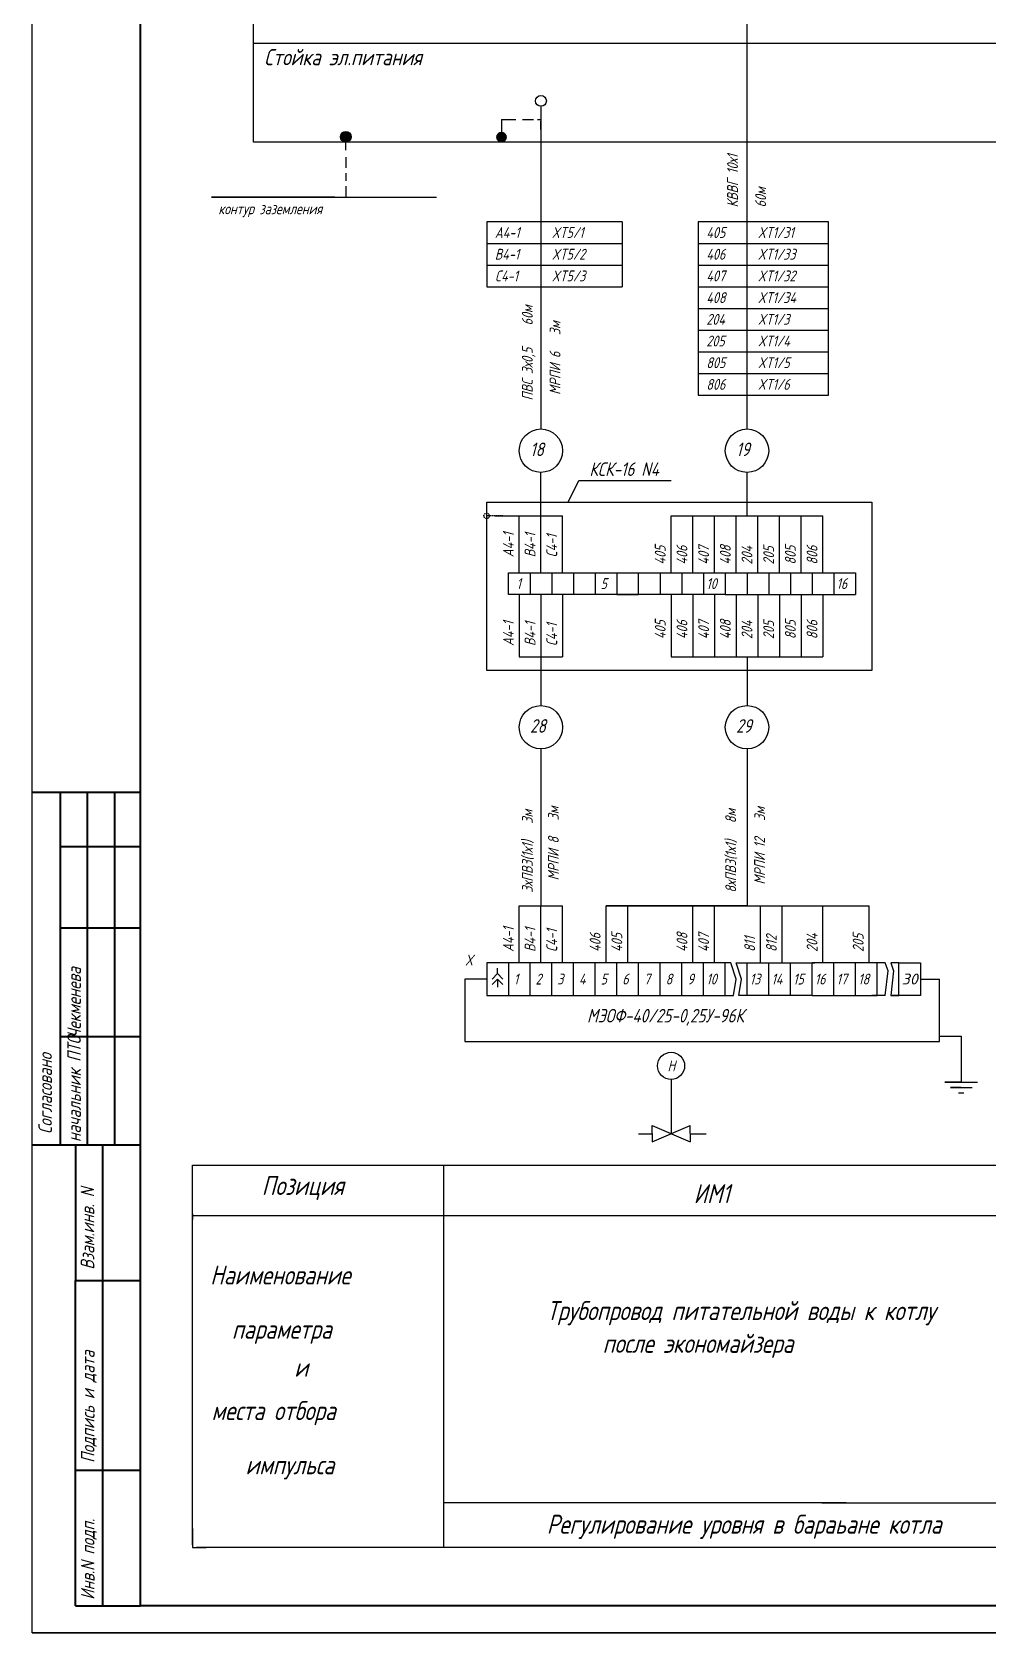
# Model space of a CAD drawing. Header units: millimetres. Extents: x 1944 to 2787, y -2 to 592.
# Drawn here: x 1943.7 to 2119.9, y -1.5 to 293.7 of the extents above; entities that cross this region are included whole.
import ezdxf
from ezdxf.enums import TextEntityAlignment as Align

# ---------------------------------------------------------------- set-up
doc = ezdxf.new("R2010")
doc.units = ezdxf.units.MM
doc.linetypes.add('HIDDEN', pattern=[0.375, 0.25, -0.125])
doc.layers.add('MAIN', color=7, linetype='Continuous', lineweight=50)
doc.layers.add('Основной', color=7, linetype='Continuous', lineweight=50)
doc.styles.get("Standard").update_dxf_attribs({"font": '', "oblique": 15})
doc.styles.get('Standard').set_extended_font_data('GOST type A')

msp = doc.modelspace()

# ---------------------------------------------------------------- hatches: boundary and pattern name
at = {"layer": 'MAIN', "linetype": 'Continuous', "lineweight": -3}
for points in [[(2000.53, 274.35, 1), (2002.53, 274.35, 1)], [(2029.24, 274.29, -1), (2031.24, 274.29, -1)]]:
    msp.add_hatch(color=7, dxfattribs=at).paths.add_polyline_path(points)

# ---------------------------------------------------------------- linework, layer by layer
at = {"color": 7, "linetype": 'Continuous'}
for p, q in [((1943.68, -1.5), (1943.68, 592.25)), ((1984.53, 291.58), (1984.53, 309.83)), ((2075.51, 220.48), (2075.51, 301.23)), ((2578.26, 291.58), (1984.53, 291.58)), ((1984.53, 273.33), (1984.53, 291.58)), ((2037.51, 279.97), (2037.51, 255.2)), ((2037.51, 275.71), (2037.51, 277.21)), ((2578.26, 273.33), (1984.53, 273.33)), ((2001.53, 270.62), (2001.53, 268.62)), ((2001.53, 267.62), (2001.53, 266.25)), ((1999.53, 263.25), (1976.78, 263.25)), ((1976.78, 263.25), (2018.28, 263.25)), ((2001.53, 265.25), (2001.53, 263.25)), ((2027.51, 258.7), (2027.51, 254.7)), ((2037.51, 258.7), (2027.51, 258.7)), ((2027.51, 258.7), (2027.51, 246.7)), ((2037.51, 259.2), (2037.51, 259.2)), ((2052.51, 258.7), (2037.51, 258.7)), ((2052.51, 258.7), (2052.51, 246.7)), ((2075.51, 258.7), (2066.51, 258.7)), ((2066.51, 258.7), (2066.51, 226.7)), ((2066.51, 258.7), (2066.51, 254.7)), ((2075.51, 259.2), (2075.51, 259.2)), ((2090.51, 258.7), (2075.51, 258.7)), ((2090.51, 226.7), (2090.51, 258.7)), ((2027.51, 254.7), (2052.51, 254.7)), ((2037.51, 256.2), (2037.51, 220.48)), ((2066.51, 254.7), (2090.51, 254.7)), ((2027.51, 250.7), (2052.51, 250.7)), ((2066.51, 250.7), (2090.51, 250.7)), ((2027.51, 246.7), (2052.51, 246.7)), ((2066.51, 246.7), (2090.51, 246.7)), ((2066.51, 242.7), (2090.51, 242.7)), ((2066.51, 238.7), (2090.51, 238.7)), ((2066.51, 234.7), (2090.51, 234.7)), ((2066.51, 230.7), (2090.51, 230.7)), ((2066.51, 226.7), (2090.51, 226.7)), ((2037.51, 207.48), (2037.51, 212.48)), ((2037.51, 204.48), (2037.51, 210.48)), ((2042.51, 206.98), (2044.51, 210.98)), ((2044.51, 210.98), (2061.53, 210.98)), ((2075.51, 209.48), (2075.51, 212.48)), ((2075.51, 204.48), (2075.51, 210.98)), ((2027.51, 206.98), (2098.51, 206.98)), ((2027.51, 175.98), (2027.51, 206.98)), ((2081.01, 206.98), (2098.51, 206.98)), ((2098.51, 206.98), (2098.51, 175.98)), ((2029.01, 204.48), (2035.51, 204.48)), ((2033.51, 204.48), (2041.51, 204.48)), ((2033.51, 193.98), (2033.51, 204.48)), ((2037.51, 193.98), (2037.51, 204.48)), ((2041.51, 193.98), (2041.51, 204.48)), ((2061.51, 204.48), (2089.51, 204.48)), ((2061.51, 193.98), (2061.51, 204.48)), ((2065.51, 193.98), (2065.51, 204.48)), ((2069.51, 193.98), (2069.51, 204.48)), ((2073.51, 193.98), (2073.51, 204.48)), ((2077.51, 193.98), (2077.51, 204.48)), ((2081.51, 193.98), (2081.51, 204.48)), ((2085.51, 193.98), (2085.51, 204.48)), ((2089.51, 193.98), (2089.51, 204.48)), ((2031.51, 193.98), (2071.51, 193.98)), ((2031.51, 189.98), (2031.51, 193.98)), ((2035.51, 193.98), (2035.51, 189.98)), ((2039.51, 193.98), (2039.51, 189.98)), ((2043.51, 193.98), (2043.51, 189.98)), ((2047.51, 193.98), (2047.51, 189.98)), ((2051.51, 193.98), (2051.51, 189.98)), ((2055.51, 189.98), (2055.51, 193.98)), ((2059.51, 193.98), (2059.51, 189.98)), ((2063.51, 193.98), (2063.51, 189.98)), ((2067.51, 193.98), (2067.51, 189.98)), ((2071.51, 193.98), (2071.51, 189.98)), ((2071.51, 193.98), (2071.51, 189.98)), ((2071.51, 193.98), (2095.51, 193.98)), ((2075.51, 193.98), (2075.51, 189.98)), ((2079.51, 193.98), (2079.51, 189.98)), ((2079.51, 193.98), (2079.51, 189.98)), ((2083.51, 193.98), (2083.51, 189.98)), ((2087.51, 193.98), (2087.51, 189.98)), ((2087.51, 193.98), (2087.51, 189.98)), ((2091.51, 193.98), (2091.51, 189.98)), ((2095.51, 193.98), (2095.51, 189.98)), ((2071.51, 189.98), (2031.51, 189.98)), ((2033.51, 189.98), (2033.51, 178.48)), ((2037.51, 189.98), (2037.51, 178.48)), ((2041.51, 189.98), (2041.51, 178.48)), ((2051.51, 189.98), (2055.51, 189.98)), ((2055.51, 189.98), (2055.51, 189.98)), ((2061.51, 189.98), (2061.51, 178.48)), ((2065.51, 189.98), (2065.51, 178.48)), ((2069.51, 189.98), (2069.51, 178.48)), ((2071.51, 189.98), (2095.51, 189.98)), ((2073.51, 189.98), (2073.51, 178.48)), ((2077.51, 189.98), (2077.51, 178.48)), ((2081.51, 189.98), (2081.51, 178.48)), ((2085.51, 189.98), (2085.51, 178.48)), ((2089.51, 189.98), (2089.51, 178.48)), ((2033.51, 178.48), (2041.51, 178.48)), ((2037.51, 178.48), (2037.51, 169.48)), ((2061.51, 178.48), (2089.51, 178.48)), ((2075.51, 178.48), (2075.51, 169.48)), ((2098.51, 175.98), (2027.51, 175.98)), ((2037.51, 161.48), (2037.51, 132.56)), ((2075.51, 161.48), (2075.51, 132.56)), ((2033.51, 132.56), (2041.51, 132.56)), ((2033.51, 122.06), (2033.51, 132.56)), ((2037.51, 122.06), (2037.51, 132.56)), ((2041.51, 122.06), (2041.51, 132.56)), ((2049.51, 132.56), (2098.01, 132.56)), ((2075.51, 132.56), (2049.51, 132.56)), ((2049.51, 122.06), (2049.51, 132.56)), ((2053.51, 122.06), (2053.51, 132.56)), ((2065.51, 122.06), (2065.51, 132.56)), ((2069.51, 122.06), (2069.51, 132.56)), ((2078.01, 122.06), (2078.01, 132.56)), ((2082.01, 122.06), (2082.01, 132.56)), ((2089.51, 122.06), (2089.51, 132.56)), ((2098.01, 122.06), (2098.01, 132.56)), ((2031.51, 122.06), (2027.51, 122.06)), ((2027.51, 122.06), (2027.51, 116.06)), ((2029.51, 120.06), (2029.51, 121.06)), ((2031.51, 122.06), (2031.51, 116.06)), ((2072.51, 122.06), (2031.51, 122.06)), ((2035.51, 116.06), (2035.51, 122.06)), ((2039.51, 116.06), (2039.51, 122.06)), ((2043.51, 116.06), (2043.51, 122.06)), ((2047.51, 116.06), (2047.51, 122.06)), ((2051.51, 116.06), (2051.51, 122.06)), ((2055.51, 116.06), (2055.51, 122.06)), ((2059.51, 116.06), (2059.51, 122.06)), ((2063.51, 116.06), (2063.51, 122.06)), ((2067.51, 116.06), (2067.51, 122.06)), ((2071.51, 116.06), (2071.51, 122.06)), ((2073.51, 119.06), (2072.51, 122.06)), ((2074.51, 119.06), (2073.51, 122.06)), ((2073.51, 122.06), (2088.01, 122.06)), ((2075.51, 116.06), (2075.51, 122.06)), ((2079.51, 116.06), (2079.51, 122.06)), ((2083.51, 116.06), (2083.51, 122.06)), ((2094.01, 122.06), (2087.51, 122.06)), ((2087.51, 116.06), (2087.51, 122.06)), ((2091.51, 116.06), (2091.51, 122.06)), ((2099.51, 122.06), (2093.01, 122.06)), ((2095.51, 116.06), (2095.51, 122.06)), ((2099.51, 116.06), (2099.51, 122.06)), ((2101.01, 122.06), (2099.51, 122.06)), ((2101.51, 120.56), (2101.01, 122.06)), ((2102.01, 122.06), (2102.51, 120.56)), ((2103.51, 122.06), (2102.01, 122.06)), ((2103.51, 116.06), (2103.51, 122.06)), ((2103.51, 122.06), (2107.51, 122.06)), ((2107.51, 122.06), (2107.51, 116.06)), ((2023.51, 119.06), (2023.51, 107.56)), ((2027.51, 119.06), (2023.51, 119.06)), ((2028.51, 119.06), (2029.51, 120.06)), ((2028.51, 118.06), (2029.51, 119.06)), ((2029.51, 120.06), (2030.51, 119.06)), ((2029.51, 119.06), (2030.51, 118.06)), ((2029.51, 119.06), (2029.51, 117.56)), ((2073.01, 116.06), (2073.51, 119.06)), ((2074.01, 116.06), (2074.51, 119.06)), ((2101.01, 116.06), (2101.51, 120.56)), ((2102.51, 120.56), (2102.01, 116.06)), ((2107.51, 119.06), (2111.01, 119.06)), ((2111.01, 107.56), (2111.01, 119.06)), ((2027.51, 116.06), (2031.51, 116.06)), ((2031.51, 116.06), (2073.01, 116.06)), ((2031.51, 116.06), (2035.51, 116.06)), ((2074.51, 116.06), (2074.01, 116.06)), ((2087.51, 116.06), (2074.51, 116.06)), ((2087.51, 116.06), (2094.01, 116.06)), ((2091.51, 116.06), (2091.51, 116.06)), ((2091.51, 116.06), (2095.51, 116.06)), ((2095.51, 116.06), (2099.51, 116.06)), ((2101.01, 116.06), (2098.51, 116.06)), ((2102.01, 116.06), (2103.51, 116.06)), ((2107.51, 116.06), (2102.01, 116.06)), ((2023.51, 107.56), (2111.01, 107.56)), ((2111.01, 108.56), (2115.01, 108.56)), ((2115.01, 108.56), (2115.01, 107.06)), ((2115.01, 107.56), (2115.01, 100.06)), ((2061.51, 100.56), (2061.51, 90.56)), ((2115.01, 100.06), (2112.01, 100.06)), ((2112.01, 100.06), (2118.01, 100.06)), ((2115.01, 100.06), (2113.01, 100.06)), ((2113.01, 100.06), (2117.01, 100.06)), ((2115.01, 99.06), (2113.01, 99.06)), ((2113.01, 99.06), (2117.01, 99.06)), ((2113.51, 100.06), (2116.51, 100.06)), ((2114.01, 99.06), (2116.01, 99.06)), ((2114.51, 98.06), (2115.51, 98.06)), ((2058.01, 90.56), (2058.01, 92.06)), ((2058.01, 92.06), (2065.01, 89.06)), ((2058.01, 89.06), (2065.01, 92.06)), ((2065.01, 90.56), (2065.01, 92.06)), ((2058.01, 90.45), (2055.51, 90.45)), ((2058.01, 90.56), (2058.01, 89.06)), ((2065.01, 90.56), (2065.01, 89.06)), ((2068.01, 90.45), (2065.01, 90.45)), ((1973.28, 84.75), (2507.21, 84.75)), ((1973.28, 74.75), (1973.28, 84.75)), ((2015.77, 84.75), (2566.69, 84.75)), ((2019.53, 84.75), (2019.53, 14.25)), ((2019.53, 84.75), (2019.53, 49.72)), ((2078.78, 84.75), (2507.21, 84.75)), ((1973.28, 75.75), (1973.28, 74.75)), ((1973.28, 74.75), (1973.28, 75.75)), ((1973.28, 75.5), (2477.26, 75.5)), ((1973.28, 14.75), (1973.28, 74.75)), ((2015.28, 75.5), (2477.26, 75.5)), ((2093.78, 22.5), (2019.53, 22.5)), ((2089.28, 22.5), (2477.26, 22.5)), ((1973.28, 17.75), (1973.28, 14.25)), ((1973.28, 14.25), (1975.78, 14.25)), ((2507.21, 14.25), (1974.03, 14.25)), ((2566.69, 14.25), (2016.52, 14.25)), ((2786.79, -1.5), (1943.68, -1.5))]:
    msp.add_line(p, q, dxfattribs=at)
at = {"color": 7, "linetype": 'Continuous', "lineweight": 40}
for p, q in [((1963.68, 3.5), (1963.68, 587.25)), ((2781.79, 3.5), (1963.68, 3.5))]:
    msp.add_line(p, q, dxfattribs=at)
at = {"color": 7, "linetype": 'HIDDEN'}
msp.add_line((2030.51, 204.48), (2027.51, 204.48), dxfattribs=at)
at = {"color": 7}
for p, q in [((2520.36, 3.5), (1962.28, 3.5)), ((2274.28, -1.5), (1943.68, -1.5))]:
    msp.add_line(p, q, dxfattribs=at)
at = {"color": 7, "linetype": 'Continuous'}
for centre, radius in [((2037.51, 280.97), 1), ((2037.51, 216.48), 4), ((2075.51, 216.48), 4), ((2037.51, 165.48), 4), ((2075.51, 165.48), 4), ((2061.51, 103.06), 2.5)]:
    msp.add_circle(centre, radius, dxfattribs=at)
at = {"color": 7, "linetype": 'HIDDEN'}
msp.add_circle((2027.51, 204.48), 0.5, dxfattribs=at)
at = {"layer": 'MAIN', "color": 7, "linetype": 'Continuous', "lineweight": -3}
for p, q in [((2030.24, 277.56), (2030.24, 273.35)), ((2030.24, 277.56), (2032.87, 277.56)), ((2034.09, 277.56), (2036.13, 277.56)), ((2036.85, 277.56), (2037.54, 277.56)), ((2001.53, 271.87), (2001.53, 273.41))]:
    msp.add_line(p, q, dxfattribs=at)
at = {"layer": 'MAIN', "color": 7, "linetype": 'Continuous', "lineweight": 40}
for p, q in [((1943.67, 153.5), (1963.67, 153.5)), ((1948.87, 153.5), (1948.87, 88.5)), ((1953.87, 153.5), (1953.87, 88.5)), ((1958.87, 153.5), (1958.87, 88.5)), ((1948.87, 143.5), (1963.67, 143.5)), ((1948.87, 128.5), (1963.67, 128.5)), ((1948.87, 108.5), (1963.67, 108.5)), ((1943.67, 88.5), (1963.67, 88.5)), ((1951.67, 88.49), (1951.67, 63.49)), ((1956.67, 88.49), (1956.67, 3.49)), ((1951.67, 3.49), (1951.67, 63.49)), ((1951.67, 63.49), (1963.67, 63.49)), ((1951.67, 28.49), (1963.67, 28.49)), ((1951.67, 3.49), (1963.67, 3.49))]:
    msp.add_line(p, q, dxfattribs=at)
at = {"layer": 'MAIN', "color": 7, "linetype": 'Continuous', "lineweight": -3}
msp.add_circle((2001.53, 274.35), 1, dxfattribs=at)
at = {"layer": 'Основной', "color": 0, "lineweight": -3}
msp.add_line((1943.68, -1.5), (2786.79, -1.5), dxfattribs=at)

# ---------------------------------------------------------------- texts
at = {"color": 7, "linetype": 'Continuous', "oblique": 15}
for s, height, p in [('Стойка эл.питания', 3, (1986.48, 287.54)), ('контур заземления', 2, (1978.03, 260.07)), ('A4-1', 2, (2029.01, 255.7)), ('XT5/1', 2, (2039.51, 255.7)), ('405', 2, (2068.01, 255.7)), ('XT1/31', 2, (2077.51, 255.7)), ('B4-1', 2, (2029.01, 251.7)), ('XT5/2', 2, (2039.51, 251.7)), ('406', 2, (2068.01, 251.7)), ('XT1/33', 2, (2077.51, 251.7)), ('C4-1', 2, (2029.01, 247.7)), ('XT5/3', 2, (2039.51, 247.7)), ('407', 2, (2068.01, 247.7)), ('XT1/32', 2, (2077.51, 247.7)), ('408', 2, (2068.01, 243.7)), ('XT1/34', 2, (2077.51, 243.7)), ('204', 2, (2068.01, 239.7)), ('XT1/3', 2, (2077.51, 239.7)), ('205', 2, (2068.01, 235.7)), ('XT1/4', 2, (2077.51, 235.7)), ('805', 2, (2068.01, 231.7)), ('XT1/5', 2, (2077.51, 231.7)), ('806', 2, (2068.01, 227.7)), ('XT1/6', 2, (2077.51, 227.7)), ('18', 2.5, (2035.51, 215.48)), ('19', 2.5, (2073.51, 215.48)), ('КСК-16 N4', 2.5, (2046.45, 211.82)), ('1', 2, (2033.01, 190.98)), ('5', 2, (2048.51, 190.98)), ('10', 2, (2068.01, 190.98)), ('16', 2, (2092.01, 190.98)), ('28', 2.5, (2035.51, 164.48)), ('29', 2.5, (2073.51, 164.48)), ('X', 2, (2023.51, 121.56)), ('1', 2, (2032.51, 118.06)), ('2', 2, (2036.51, 118.06)), ('3', 2, (2040.51, 118.06)), ('4', 2, (2044.51, 118.06)), ('5', 2, (2048.51, 118.06)), ('6', 2, (2052.51, 118.06)), ('7', 2, (2056.51, 118.06)), ('8', 2, (2060.51, 118.06)), ('9', 2, (2064.51, 118.06)), ('10', 2, (2068.01, 118.06)), ('13', 2, (2076.01, 118.06)), ('14', 2, (2080.01, 118.06)), ('15', 2, (2084.01, 118.06)), ('16', 2, (2088.01, 118.06)), ('17', 2, (2092.01, 118.06)), ('18', 2, (2096.01, 118.06)), ('МЭОФ-40/25-0,25У-96К', 2.5, (2046.01, 111.06)), ('H', 2, (2060.86, 102.06)), ('Позиция', 3.5, (1986.03, 79.25)), ('ИМ1', 3.5, (2065.68, 77.75)), ('Наименование', 3.5, (1976.53, 62.75)), ('Трубопровод питательной воды к котлу', 3.5, (2038.59, 56.18)), ('параметра', 3.5, (1980.53, 52.75)), ('после экономайзера', 3.5, (2048.89, 50.15)), ('и', 3.5, (1992.03, 45.75)), ('места отбора', 3.5, (1976.78, 37.75)), ('импульса', 3.5, (1983.03, 27.75)), ('Регулирование уровня в бараьане котла', 3.5, (2038.59, 16.8))]:
    msp.add_text(s, height=height, dxfattribs=at).set_placement(p)
for s, p in [('КВВГ 10х1', (2073.84, 261.33)), ('60м', (2079.02, 261.33)), ('ПВС 3х0,5    60м', (2036.01, 225.73)), ('МРПИ 6   3м', (2041.12, 226.77)), ('А4-1', (2032.51, 196.82)), ('В4-1', (2036.51, 196.82)), ('С4-1', (2040.51, 196.82)), ('405', (2060.51, 195.48)), ('406', (2064.51, 195.48)), ('407', (2068.51, 195.48)), ('408', (2072.51, 195.48)), ('204', (2076.51, 195.48)), ('205', (2080.51, 195.48)), ('805', (2084.51, 195.48)), ('806', (2088.51, 195.48)), ('А4-1', (2032.51, 180.46)), ('В4-1', (2036.51, 180.46)), ('С4-1', (2040.51, 180.46)), ('405', (2060.51, 181.73)), ('406', (2064.51, 181.73)), ('407', (2068.51, 181.73)), ('408', (2072.51, 181.73)), ('204', (2076.51, 181.73)), ('205', (2080.51, 181.73)), ('805', (2084.51, 181.73)), ('806', (2088.51, 181.73)), ('МРПИ 8   3м', (2040.81, 137.25)), ('8хПВ3(1х1)   8м', (2073.51, 134.98)), ('МРПИ 12   3м', (2078.84, 136.48)), ('3хПВ3(1х1)   3м', (2036.01, 134.98)), ('А4-1', (2032.51, 124.06)), ('В4-1', (2036.51, 124.06)), ('С4-1', (2040.51, 124.06)), ('406', (2048.51, 124.06)), ('405', (2052.51, 124.06)), ('408', (2064.51, 124.06)), ('407', (2068.51, 124.06)), ('811', (2077.01, 124.06)), ('812', (2081.01, 124.06)), ('204', (2088.51, 124.06)), ('205', (2097.01, 124.06))]:
    msp.add_text(s, height=2, rotation=90, dxfattribs=at).set_placement(p)
at = {"color": 7, "linetype": 'Continuous', "oblique": 15, "width": 1.235294}
msp.add_text('30', height=2, dxfattribs=at).set_placement((2104.01, 118.06), (2107.01, 118.06), align=Align.FIT)
at = {"layer": 'MAIN', "color": 7, "linetype": 'Continuous', "lineweight": -3, "oblique": 15}
for s, p in [('Чекменева', (1952.68, 108.26)), ('начальник ПТО', (1952.68, 89.01)), ('Согласовано', (1947.35, 90.5)), ('Взам.инв. N', (1955.15, 65.49)), ('Подпись и дата', (1955.2, 29.86)), ('Инв.N подп.', (1955.2, 4.61))]:
    msp.add_text(s, height=2.5, rotation=90, dxfattribs=at).set_placement(p)

doc.saveas('drawing.dxf')
